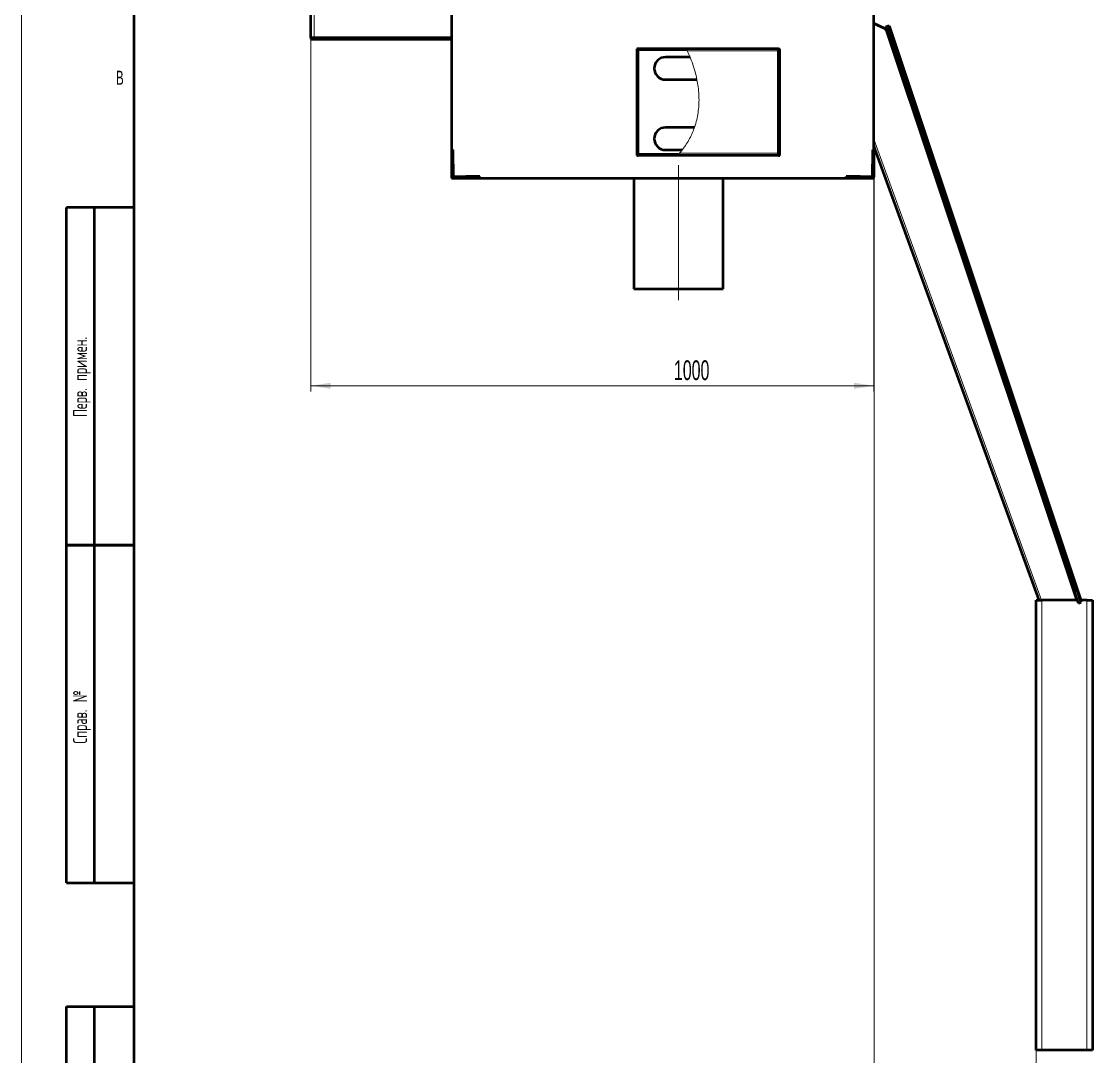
# Model space of a CAD drawing. Header units: millimetres. Extents: x 0 to 594, y 0 to 420.
# Drawn here: x 0 to 190.3, y 141.1 to 325.1 of the extents above; entities that cross this region are included whole.
import ezdxf

# ---------------------------------------------------------------- set-up
doc = ezdxf.new("R2010")
doc.units = ezdxf.units.MM
doc.linetypes.add('CENTERX2', pattern=[20.32, 12.7, -2.54, 2.54, -2.54])
doc.layers.add('ОСЕВЫЕ', color=7, linetype='Continuous')
doc.layers.add('ОСНОВНОЙ', color=7, linetype='Continuous', lineweight=25)
doc.styles.add('SLDTEXTSTYLE0', font='TXT', dxfattribs={"width": 0.605, "bigfont": 'bigfont'})
doc.styles.add('SLDTEXTSTYLE1', font='TXT', dxfattribs={"width": 0.605})
doc.dimstyles.new('SLDDIMSTYLE0', dxfattribs={"dimtxt": 3.5, "dimasz": 3.5, "dimexe": 0, "dimexo": 0.0625, "dimgap": 0.875, "dimtad": 2, "dimlfac": 10, "dimrnd": 1e-09, "dimzin": 12, "dimdsep": 46, "dimtxsty": 'SLDTEXTSTYLE1', "dimsah": 1, "dimcen": 0.09, "dimadec": 0, "dimazin": 3, "dimtfac": 1, "dimtdec": 3, "dimtofl": 0, "dimtmove": 0, "dimatfit": 3, "dimfxl": 1, "dimfrac": 2, "dimtolj": 1, "dimtzin": 12, "dimarcsym": 0})
doc.dimstyles.new('SLDDIMSTYLE3', dxfattribs={"dimtxt": 3.5, "dimasz": 3.5, "dimexe": 0, "dimexo": 0.0625, "dimgap": 0.875, "dimtad": 2, "dimlfac": 10, "dimrnd": 1e-09, "dimzin": 12, "dimdsep": 46, "dimtxsty": 'SLDTEXTSTYLE1', "dimsah": 1, "dimcen": 0.09, "dimadec": 0, "dimazin": 3, "dimtfac": 1, "dimtdec": 3, "dimtmove": 0, "dimatfit": 0, "dimfxl": 1, "dimfrac": 2, "dimtolj": 1, "dimtzin": 12, "dimarcsym": 0})

# ---------------------------------------------------------------- blocks, each defined once
blk = doc.blocks.new('_D_15')
at = {"color": 7, "linetype": 'Continuous', "lineweight": 0, "transparency": 16777216}
for p, q in [((51.45, 322.23), (51.45, 259.34)), ((151.45, 297.23), (151.45, 259.34)), ((51.45, 260.34), (151.45, 260.34))]:
    blk.add_line(p, q, dxfattribs=at)
at = {"color": 7, "linetype": 'Continuous', "lineweight": 18, "transparency": 16777216}
for points in [[(51.45, 260.34), (54.95, 259.8), (54.95, 260.88)], [(151.45, 260.34), (147.95, 260.88), (147.95, 259.8)]]:
    blk.add_solid(points, dxfattribs=at)
at = {"color": 7, "linetype": 'Continuous', "lineweight": 18, "transparency": 16777216, "insert": (115.95, 264.85), "char_height": 3.5, "attachment_point": 1, "style": 'SLDTEXTSTYLE1'}
blk.add_mtext('1000', dxfattribs=at)
blk = doc.blocks.new('_D_16')
at = {"color": 7, "linetype": 'Continuous', "lineweight": 0, "transparency": 16777216}
for p, q in [((151.55, 297.83), (151.55, 131.24)), ((180.34, 142.23), (180.34, 131.24)), ((180.34, 132.24), (151.55, 132.24))]:
    blk.add_line(p, q, dxfattribs=at)
at = {"color": 7, "linetype": 'Continuous', "lineweight": 18, "transparency": 16777216}
for points in [[(151.55, 132.24), (155.05, 131.71), (155.05, 132.78)], [(180.34, 132.24), (176.84, 132.78), (176.84, 131.71)]]:
    blk.add_solid(points, dxfattribs=at)
at = {"color": 7, "linetype": 'Continuous', "lineweight": 18, "transparency": 16777216, "insert": (161.77, 136.76), "char_height": 3.5, "attachment_point": 1, "style": 'SLDTEXTSTYLE1'}
blk.add_mtext('287,93', dxfattribs=at)

msp = doc.modelspace()

# ---------------------------------------------------------------- hatches: boundary and pattern name
at = {"linetype": 'Continuous', "lineweight": 18}
h = msp.add_hatch(dxfattribs=at)
h.set_pattern_fill('ANSI31', scale=0.5, angle=90, style=0)
h.paths.add_polyline_path([(109.3455, 320.2446), (109.3455, 301.2446), (109.5455, 301.2446), (109.5455, 320.2446)], flags=0)
h = msp.add_hatch(dxfattribs=at)
h.set_pattern_fill('ANSI31', style=0)
edge = h.paths.add_edge_path(flags=0)
edge.add_line((118.1185, 320.2446), (109.5455, 320.2446))
edge.add_line((109.5455, 320.2446), (109.5455, 320.0446))
edge.add_line((109.5455, 320.0446), (118.22, 320.0446))
edge.add_spline(control_points=[(118.22, 320.0446), (118.1865, 320.1115), (118.1526, 320.1782), (118.1185, 320.2446)], knot_values=[0.87911019, 0.87911019, 0.87911019, 0.87911019, 0.88161504, 0.88161504, 0.88161504, 0.88161504], weights=[1, 1, 1, 1], degree=3, periodic=0)
h = msp.add_hatch(dxfattribs=at)
h.set_pattern_fill('ANSI31', style=0)
edge = h.paths.add_edge_path(flags=0)
edge.add_spline(control_points=[(116.5611, 301.2446), (116.5611, 301.2446), (116.566, 301.2497), (116.5749, 301.259), (116.5837, 301.2683), (116.5966, 301.2819), (116.6119, 301.2981), (116.6334, 301.3208), (116.6601, 301.3493), (116.6887, 301.3803), (116.7271, 301.4217), (116.7702, 301.4688), (116.8138, 301.5172), (116.8509, 301.5585), (116.8891, 301.6016), (116.9268, 301.6446)], knot_values=[0, 0, 0, 0, 0.00108328, 0.00108328, 0.00108328, 0.00215787, 0.00215787, 0.00215787, 0.00366554, 0.00366554, 0.00366554, 0.00568733, 0.00568733, 0.00568733, 0.00739991, 0.00739991, 0.00739991, 0.00739991], weights=[1, 1, 1, 1, 1, 1, 1, 1, 1, 1, 1, 1, 1, 1, 1, 1], degree=3, periodic=0)
edge.add_spline(control_points=[(116.9268, 301.6446), (117.8111, 302.6545), (120.4935, 306.8837), (120.8042, 313.2437), (119.0322, 318.3778), (118.3186, 319.8446)], knot_values=[0.65086558, 0.65086558, 0.65086558, 0.65086558, 0.69796516, 0.82205067, 0.87662202, 0.87662202, 0.87662202, 0.87662202], weights=[1, 1, 1, 1, 1, 1], degree=3, periodic=0)
edge.add_spline(control_points=[(118.3186, 319.8446), (118.2947, 319.8937), (118.2703, 319.9434), (118.2474, 319.9896), (118.2244, 320.0359), (118.2022, 320.08), (118.1833, 320.1175), (118.1654, 320.1529), (118.1498, 320.1835), (118.1386, 320.2053), (118.1287, 320.2246), (118.1221, 320.2376), (118.1196, 320.2424), (118.1188, 320.2439), (118.1185, 320.2446), (118.1185, 320.2446)], knot_values=[0, 0, 0, 0, 0.00163842, 0.00163842, 0.00163842, 0.00328193, 0.00328193, 0.00328193, 0.0048331, 0.0048331, 0.0048331, 0.00620724, 0.00620724, 0.00620724, 0.00662231, 0.00662231, 0.00662231, 0.00662231], weights=[1, 1, 1, 1, 1, 1, 1, 1, 1, 1, 1, 1, 1, 1, 1, 1], degree=3, periodic=0)
edge.add_spline(control_points=[(118.1185, 320.2446), (118.1526, 320.1782), (118.1865, 320.1115), (118.22, 320.0446)], knot_values=[0.11838496, 0.11838496, 0.11838496, 0.11838496, 0.12088981, 0.12088981, 0.12088981, 0.12088981], weights=[1, 1, 1, 1], degree=3, periodic=0)
edge.add_spline(control_points=[(118.22, 320.0446), (118.22, 320.0446), (118.2201, 320.0442), (118.2205, 320.0434), (118.2218, 320.041), (118.225, 320.0344), (118.2299, 320.0247), (118.2353, 320.0138), (118.2429, 319.9986), (118.2517, 319.9809), (118.261, 319.9621), (118.2719, 319.9401), (118.2833, 319.917), (118.2946, 319.8939), (118.3067, 319.8691), (118.3186, 319.8446)], knot_values=[0, 0, 0, 0, 0.00021738, 0.00021738, 0.00021738, 0.00091387, 0.00091387, 0.00091387, 0.00169747, 0.00169747, 0.00169747, 0.0025298, 0.0025298, 0.0025298, 0.00335939, 0.00335939, 0.00335939, 0.00335939], weights=[1, 1, 1, 1, 1, 1, 1, 1, 1, 1, 1, 1, 1, 1, 1, 1], degree=3, periodic=0)
edge.add_spline(control_points=[(118.3186, 319.8446), (119.0322, 318.3778), (120.8042, 313.2437), (120.4935, 306.8837), (117.8111, 302.6545), (116.9268, 301.6446)], knot_values=[0.12337798, 0.12337798, 0.12337798, 0.12337798, 0.17794933, 0.30203484, 0.34913442, 0.34913442, 0.34913442, 0.34913442], weights=[1, 1, 1, 1, 1, 1], degree=3, periodic=0)
edge.add_spline(control_points=[(116.9268, 301.6446), (116.9082, 301.6233), (116.8893, 301.6019), (116.871, 301.5813), (116.8498, 301.5574), (116.8289, 301.534), (116.8103, 301.5134), (116.7963, 301.4978), (116.7833, 301.4835), (116.7729, 301.472), (116.7653, 301.4637), (116.759, 301.4567), (116.7547, 301.452), (116.7503, 301.4472), (116.7479, 301.4446), (116.7479, 301.4446)], knot_values=[0, 0, 0, 0, 0.00084997, 0.00084997, 0.00084997, 0.00184469, 0.00184469, 0.00184469, 0.00259452, 0.00259452, 0.00259452, 0.00313886, 0.00313886, 0.00313886, 0.00368724, 0.00368724, 0.00368724, 0.00368724], weights=[1, 1, 1, 1, 1, 1, 1, 1, 1, 1, 1, 1, 1, 1, 1, 1], degree=3, periodic=0)
edge.add_spline(control_points=[(116.7479, 301.4446), (116.6863, 301.3772), (116.624, 301.3105), (116.5611, 301.2446)], knot_values=[0.35227614, 0.35227614, 0.35227614, 0.35227614, 0.35548768, 0.35548768, 0.35548768, 0.35548768], weights=[1, 1, 1, 1], degree=3, periodic=0)
h = msp.add_hatch(dxfattribs=at)
h.set_pattern_fill('ANSI31', style=0)
edge = h.paths.add_edge_path(flags=0)
edge.add_spline(control_points=[(116.5611, 301.2446), (116.624, 301.3105), (116.6863, 301.3772), (116.7479, 301.4446)], knot_values=[0.64451232, 0.64451232, 0.64451232, 0.64451232, 0.64772386, 0.64772386, 0.64772386, 0.64772386], weights=[1, 1, 1, 1], degree=3, periodic=0)
edge.add_line((116.7479, 301.4446), (109.5455, 301.4446))
edge.add_line((109.5455, 301.4446), (109.5455, 301.2446))
edge.add_line((109.5455, 301.2446), (116.5611, 301.2446))

# ---------------------------------------------------------------- linework, layer by layer
at = {"color": 7, "linetype": 'Continuous', "lineweight": 50}
for p, q in [((20, 415), (20, 5)), ((51.4455, 322.2446), (51.4455, 362.2446)), ((76.4455, 362.2446), (76.4455, 302.2446)), ((151.4455, 302.2446), (151.4455, 362.2446)), ((151.4455, 324.7788), (153.3741, 323.8969)), ((151.4455, 324.7468), (153.388, 323.8585)), ((151.4455, 324.7199), (153.3998, 323.8263)), ((153.4449, 323.8642), (153.3741, 323.8969)), ((153.388, 323.8585), (153.3998, 323.8263)), ((153.562, 324.1522), (154.0362, 324.3105)), ((153.8832, 323.1915), (153.562, 324.1522)), ((188.2851, 221.8711), (154.0362, 324.3105)), ((154.0362, 324.3105), (154.1972, 324.3105)), ((154.1972, 324.3105), (188.2387, 222.2446)), ((51.4455, 322.2446), (51.4455, 321.9446)), ((51.4455, 322.2446), (76.4455, 322.2446)), ((51.4455, 321.9446), (76.4455, 321.9446)), ((52.0455, 322.2446), (76.4455, 322.2446)), ((187.5732, 222.2446), (153.7197, 323.5029)), ((153.8428, 323.1647), (153.7197, 323.5029)), ((154.0324, 323.2283), (153.8428, 323.1647)), ((187.0559, 223.822), (153.8428, 323.1647)), ((154.0324, 323.2283), (154.0282, 323.2399)), ((187.2455, 223.8855), (154.0324, 323.2283)), ((109.5455, 320.2446), (109.3455, 320.2446)), ((109.3455, 320.2446), (109.3455, 301.2446)), ((109.5455, 320.2446), (109.5455, 301.2446)), ((109.5455, 320.2446), (109.5455, 320.0446)), ((118.1185, 320.2446), (109.5455, 320.2446)), ((118.22, 320.0446), (109.5455, 320.0446)), ((134.5455, 320.2446), (118.1185, 320.2446)), ((134.5455, 320.2446), (134.7455, 320.2446)), ((134.5455, 301.2446), (134.5455, 320.2446)), ((134.5455, 301.6446), (134.5455, 319.8446)), ((134.7455, 301.2446), (134.7455, 320.2446)), ((118.8066, 318.7446), (114.4455, 318.7446)), ((114.4455, 314.7446), (120.026, 314.7446)), ((119.5805, 306.2446), (114.4455, 306.2446)), ((180.8383, 222.2446), (151.4455, 303.0006)), ((151.4455, 302.9951), (151.5093, 302.8198)), ((76.4455, 302.2446), (76.7455, 302.2446)), ((76.4455, 302.2446), (76.4455, 299.7446)), ((76.7455, 299.7446), (76.7455, 302.2446)), ((109.3455, 301.2446), (109.5455, 301.2446)), ((109.5455, 301.2446), (109.5455, 301.4446)), ((116.7479, 301.4446), (109.5455, 301.4446)), ((116.5611, 301.2446), (109.5455, 301.2446)), ((114.4455, 302.2446), (117.4069, 302.2446)), ((134.5455, 301.2446), (116.5611, 301.2446)), ((134.5455, 301.2446), (134.7455, 301.2446)), ((151.2455, 302.2446), (151.2455, 299.7446)), ((151.5455, 302.2446), (151.2455, 302.2446)), ((151.5455, 302.2446), (151.5455, 302.6146)), ((151.5455, 299.7446), (151.5455, 302.2446)), ((76.4455, 299.7446), (76.7455, 299.7446)), ((76.4455, 299.7446), (76.4455, 297.7246)), ((76.7455, 299.7446), (76.7455, 297.7246)), ((151.2455, 299.7446), (151.5455, 299.7446)), ((151.2455, 297.7246), (151.2455, 299.7446)), ((151.5455, 297.7246), (151.5455, 299.7446)), ((76.4455, 297.7246), (76.4455, 297.2446)), ((76.4455, 297.2446), (76.9255, 297.2446)), ((76.9255, 297.5446), (78.9455, 297.5446)), ((76.9255, 297.2446), (78.9455, 297.2446)), ((78.9455, 297.5446), (78.9455, 297.2446)), ((81.4455, 297.5446), (78.9455, 297.5446)), ((78.9455, 297.2446), (81.4455, 297.2446)), ((81.4455, 297.2446), (81.4455, 297.5446)), ((81.4455, 297.2446), (146.5455, 297.2446)), ((108.7955, 297.2446), (108.7955, 277.5446)), ((124.6955, 277.5446), (124.6955, 297.2446)), ((146.5455, 297.2446), (146.5455, 297.5446)), ((149.0455, 297.5446), (146.5455, 297.5446)), ((146.5455, 297.2446), (149.0455, 297.2446)), ((149.0455, 297.2446), (149.0455, 297.5446)), ((149.0455, 297.5446), (151.0655, 297.5446)), ((149.0455, 297.2446), (151.0655, 297.2446)), ((151.0655, 297.2446), (151.4455, 297.2446)), ((151.4455, 297.2446), (151.4455, 297.4314)), ((8, 172), (8, 292)), ((20, 292), (8, 292)), ((8, 172), (8, 292)), ((13, 172), (13, 292)), ((13, 172), (13, 292)), ((108.7955, 277.5446), (116.7455, 277.5446)), ((116.7455, 277.5446), (124.6955, 277.5446)), ((8, 232), (20, 232)), ((20, 232), (8, 232)), ((187.0559, 223.822), (187.2455, 223.8855)), ((187.5735, 222.2446), (187.0559, 223.822)), ((187.8109, 221.7127), (187.1807, 223.5976)), ((187.3239, 223.6465), (187.2455, 223.8855)), ((180.3383, 142.2446), (180.3383, 222.2446)), ((180.3383, 222.2446), (181.3383, 222.2446)), ((187.633, 222.2446), (181.3383, 222.2446)), ((187.8109, 221.7127), (188.2851, 221.8711)), ((187.8135, 221.7127), (187.8109, 221.7127)), ((189.3383, 222.2446), (188.163, 222.2446)), ((188.2878, 221.8711), (188.2851, 221.8711)), ((189.3383, 222.2446), (190.3383, 222.2446)), ((190.3383, 222.2446), (190.3383, 142.2446)), ((8, 172), (20, 172)), ((8, 5), (8, 150)), ((8, 150), (20, 150)), ((13, 5), (13, 150)), ((181.3383, 142.2446), (180.3383, 142.2446)), ((189.3383, 142.2446), (181.3383, 142.2446)), ((190.3383, 142.2446), (189.3383, 142.2446))]:
    msp.add_line(p, q, dxfattribs=at)
at = {"color": 8, "linetype": 'Continuous', "lineweight": 18}
for p, q in [((52.0455, 322.2446), (52.0455, 362.2446)), ((153.3741, 323.8969), (153.3867, 323.8591)), ((153.3998, 323.8263), (187.3614, 222.2446)), ((153.7731, 323.5207), (153.7197, 323.5029)), ((134.5455, 319.8446), (118.3186, 319.8446)), ((181.2639, 222.2446), (151.4455, 304.1702)), ((151.4455, 302.7966), (151.5093, 302.8198)), ((116.9268, 301.6446), (134.5455, 301.6446)), ((151.4455, 302.6146), (151.5455, 302.6146)), ((76.4455, 297.7246), (76.7455, 297.7246)), ((76.9255, 297.5446), (76.9255, 297.2446)), ((151.0655, 297.2446), (151.0655, 297.5446)), ((151.2455, 297.7246), (151.5455, 297.7246)), ((181.3383, 222.2446), (181.3383, 142.2446)), ((189.3383, 142.2446), (189.3383, 222.2446))]:
    msp.add_line(p, q, dxfattribs=at)
at = {"color": 7, "linetype": 'CENTERX2', "lineweight": 18, "ltscale": 5}
msp.add_line((116.7455, 299.5446), (116.7455, 275.5446), dxfattribs=at)
at = {"color": 7, "linetype": 'Continuous', "lineweight": 25}
msp.add_line((20, 292), (20, 5), dxfattribs=at)
msp.add_line((20, 292), (20, 5), dxfattribs=at)
at = {"color": 7, "linetype": 'Continuous', "lineweight": 50}
for centre, radius, start, end in [((114.4455, 316.7446), 2, 90, 270), ((148.5199, 315.1511), 7.597, 16.933314, 21.806075), ((114.4455, 304.2446), 2, 90, 270), ((150.9455, 302.6146), 0.6, 0, 20), ((76.9255, 297.7246), 0.48, 180, 270), ((76.9255, 297.7246), 0.18, 180, 270), ((151.0655, 297.7246), 0.48, 270, 0), ((151.0655, 297.7246), 0.18, 270, 0), ((157.8916, 287.1195), 7.597, 16.933314, 21.806075), ((167.2633, 259.088), 7.597, 16.933314, 21.806075), ((176.635, 231.0565), 7.597, 16.933314, 21.806075)]:
    msp.add_arc(centre, radius, start, end, dxfattribs=at)
for major_axis, ratio, start_param, end_param in [((0.498, -0.2325), 0.08849182, 0.95925141, 1.65912634), ((0.3083, -0.2928), 0.03602835, 0.07220879, 1.64300511)]:
    msp.add_ellipse((153.4115, 323.7941), major_axis=major_axis, ratio=ratio, start_param=start_param, end_param=end_param, dxfattribs=at)
msp.add_open_spline([(153.7003, 323.7384), (153.6488, 323.7652), (153.5669, 323.8079), (153.478, 323.8489), (153.4449, 323.8642)], degree=3, knots=[0, 0, 0, 0, 0.62787132, 1, 1, 1, 1], dxfattribs=at)
at = {"color": 7, "linetype": 'Continuous', "lineweight": 18}
for points, knots in [([(118.3186, 319.8446), (118.5197, 319.4086), (118.9216, 318.537), (119.4074, 317.1847), (119.8063, 315.8172), (120.1061, 314.4556), (120.3075, 313.1102), (120.4082, 311.7857), (120.4062, 310.4735), (120.2976, 309.1766), (120.0785, 307.8984), (119.7598, 306.6976), (119.3552, 305.5744), (118.8797, 304.5279), (118.3146, 303.5148), (117.6716, 302.5416), (117.1749, 301.9434), (116.9268, 301.6446)], [0, 0, 0, 0, 0.07439414, 0.14872479, 0.2224674, 0.29509825, 0.36466403, 0.43316488, 0.50080923, 0.56786407, 0.63465715, 0.7015765, 0.76017572, 0.8195139, 0.87954785, 0.93984745, 1, 1, 1, 1]), ([(118.3186, 319.8446), (118.2945, 319.8939), (118.2462, 319.9925), (118.1816, 320.1211), (118.1363, 320.2099), (118.1197, 320.2422), (118.1187, 320.2442), (118.1185, 320.2446)], [0, 0, 0, 0, 0.24739365, 0.49520447, 0.72890583, 0.93631448, 1, 1, 1, 1]), ([(116.5611, 301.2446), (116.5639, 301.2476), (116.5695, 301.2534), (116.615, 301.3012), (116.6951, 301.3868), (116.8065, 301.5083), (116.8889, 301.6017), (116.9268, 301.6446)], [0, 0, 0, 0, 0.146388856, 0.292109493, 0.495760783, 0.768140329, 1, 1, 1, 1])]:
    msp.add_open_spline(points, degree=3, knots=knots, dxfattribs=at)
at = {"layer": 'ОСЕВЫЕ', "lineweight": 18}
msp.add_line((0, 420), (0, 0), dxfattribs=at)
at = {"layer": 'ОСНОВНОЙ', "linetype": 'Continuous', "lineweight": 18}
for p, q in [((20, 5), (20, 415)), ((19.999, 210), (20.001, 210))]:
    msp.add_line(p, q, dxfattribs=at)

# ---------------------------------------------------------------- texts
at = {"color": 7, "linetype": 'Continuous', "lineweight": 0, "char_height": 2.5, "attachment_point": 2, "rotation": 90, "style": 'SLDTEXTSTYLE0'}
for s, insert in [('Перв. примен.', (9.1676, 261.908)), ('Справ. №', (9.1676, 201.4727))]:
    msp.add_mtext(s, dxfattribs=dict(at, insert=insert))
at = {"layer": 'ОСНОВНОЙ', "insert": (17.487, 316.3234), "char_height": 2.5, "attachment_point": 2, "style": 'SLDTEXTSTYLE1'}
msp.add_mtext('B', dxfattribs=at)

# ---------------------------------------------------------------- dimensions: what is measured, and where the dimension line sits
at = {"color": 7, "linetype": 'Continuous', "lineweight": 18}
for base, p1, p2, dimstyle, picture, middle in [((151.4455, 260.3388), (51.4455, 322.2446), (151.4455, 297.2446), 'SLDDIMSTYLE0', '_D_15', (121.2981, 260.3388)), ((151.5455, 132.2446), (180.3383, 142.2446), (151.5455, 297.8446), 'SLDDIMSTYLE3', '_D_16', (169.119, 132.2446))]:
    dim = msp.add_linear_dim(base=base, p1=p1, p2=p2, dimstyle=dimstyle, dxfattribs=at)
    dim.commit()
    dim.dimension.update_dxf_attribs({"geometry": picture, "text_midpoint": middle, "dimtype": 160})

doc.saveas('drawing.dxf')
